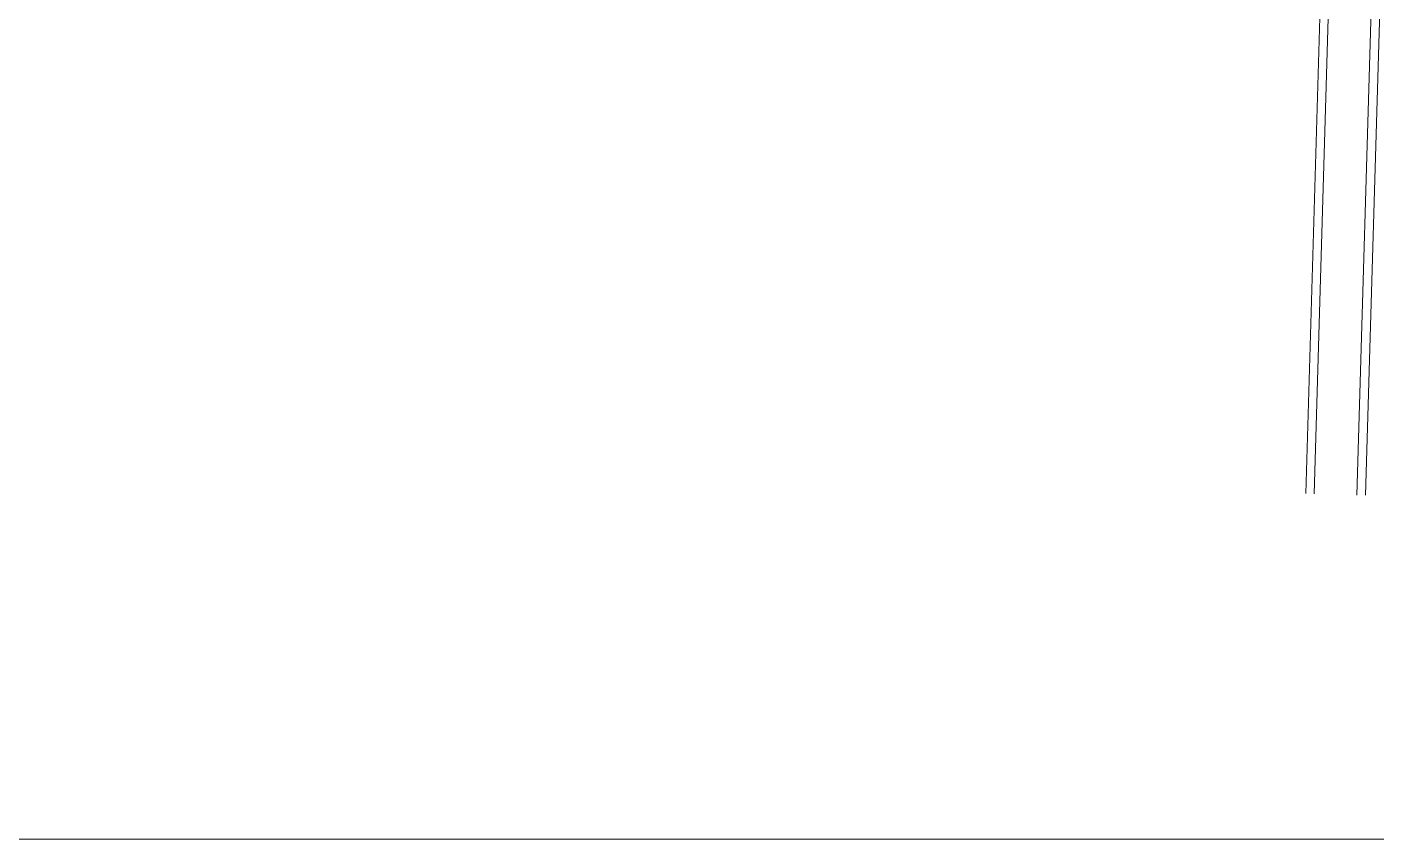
# Model space of a CAD drawing. Header units: metres. Extents: x 750 to 3116, y -341 to 1465.
# Drawn here: x 927.7 to 1085.9, y -340.5 to -245.3 of the extents above; entities that cross this region are included whole.
import ezdxf

# ---------------------------------------------------------------- set-up
doc = ezdxf.new("R2010")
doc.units = ezdxf.units.M
doc.layers.add('Column', color=50, linetype='Continuous', lineweight=20)
doc.layers.add('Hidden line', color=251, linetype='Continuous', lineweight=5)

msp = doc.modelspace()

# ---------------------------------------------------------------- linework, layer by layer
at = {"layer": 'Column'}
for points in [[(822.591, -162.792), (935.248, -167.363), (1003.085, -173.329), (1084.5, -182.543, -0.3908743), (1085.387, -183.569), (1084.676, -205.529), (1081.977, -225.064), (1080.541, -237.533), (1078.7, -300.016)], [(1163.455, -237.767), (1086.841, -234.624, 0.3927893), (1085.807, -235.508), (1085.532, -237.893), (1083.698, -300.163)]]:
    msp.add_lwpolyline(points, format="xyb", dxfattribs=at)
for points in [[(822.53, -164.291), (935.152, -168.861), (1002.935, -174.822), (1084.371, -184.038), (1083.678, -205.444), (1080.985, -224.939), (1079.542, -237.461), (1077.701, -299.986)], [(1086.915, -234.627), (1086.53, -237.965), (1084.698, -300.192)]]:
    msp.add_lwpolyline(points, dxfattribs=at)
at = {"layer": 'Hidden line'}
msp.add_lwpolyline([(749.827, 1465.102), (3115.856, 1465.102), (3115.856, -340.506), (749.827, -340.506)], close=True, dxfattribs=at)

doc.saveas('drawing.dxf')
